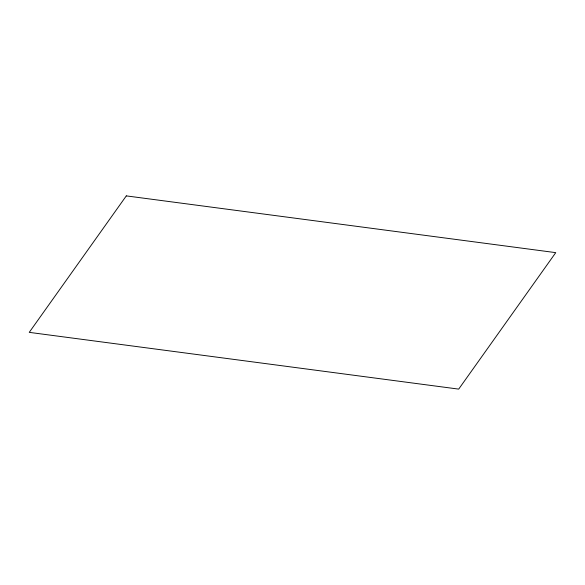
<?xml version="1.0" encoding="UTF-8"?>
<svg xmlns="http://www.w3.org/2000/svg" width="585" height="585" viewBox="0 0 585 585"><rect width="100%" height="100%" fill="white"/><g stroke="black" fill="none" stroke-linecap="round" stroke-linejoin="round"><path stroke-width="0.88" d="M126.301 195.887L29.25 332.36L458.698 389.113L555.75 252.64L126.301 195.887"/></g></svg>
